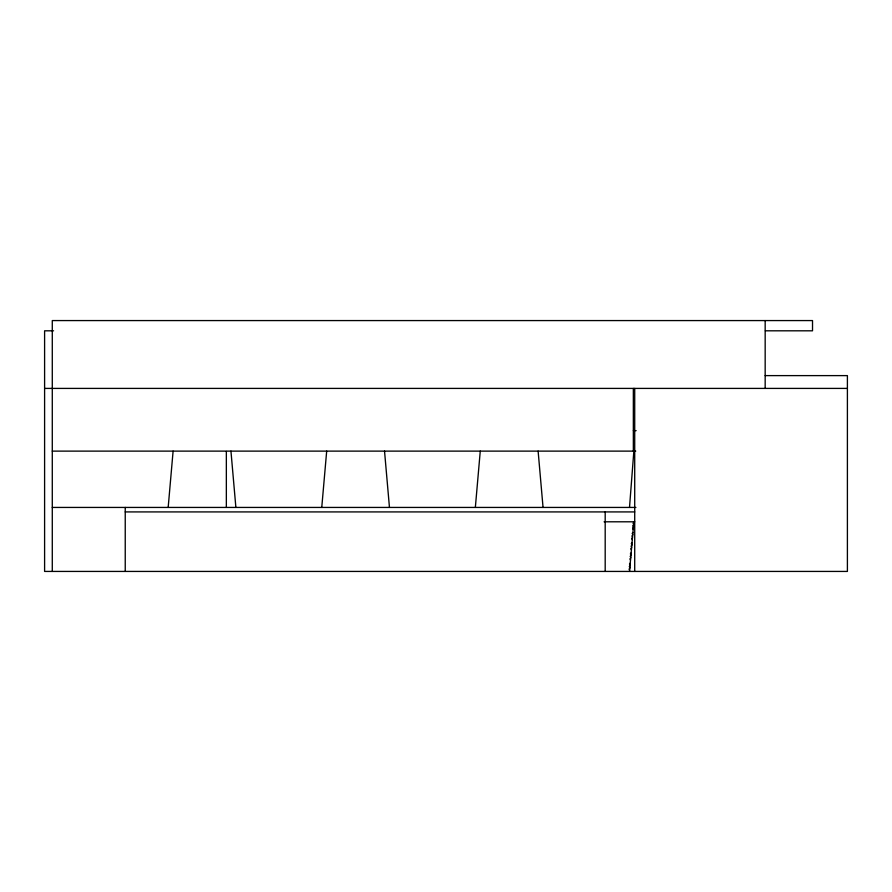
<?xml version="1.0" encoding="UTF-8"?>
<svg xmlns="http://www.w3.org/2000/svg" width="892" height="892" viewBox="0 0 892 892"><rect width="100%" height="100%" fill="white"/><g stroke="black" fill="none" stroke-linecap="round" stroke-linejoin="round"><path stroke-width="1.34" d="M629.507 507.437L633.855 451.118M168.175 507.437L173.104 451.118M321.756 507.437L326.684 451.118M475.347 507.437L480.264 451.118M629.507 571.426L633.855 521.798M633.811 522.344L633.086 523.247L633.643 524.251M633.588 524.897L632.863 525.789L633.42 526.804M633.365 527.44L632.64 528.343L633.197 529.357M632.919 532.546L632.194 533.438L632.751 534.453M632.696 535.088L631.971 535.992L632.528 537.006M632.473 537.642L631.748 538.545L632.305 539.56M632.027 542.737L631.302 543.641L631.848 544.655M631.792 545.291L631.079 546.194L631.625 547.209M631.569 547.844L630.856 548.747L631.402 549.751M631.123 552.94L630.41 553.843L630.956 554.857M630.9 555.493L630.187 556.396L630.733 557.411M630.677 558.046L629.964 558.938L630.51 559.953M630.231 563.142L629.518 564.045L630.064 565.06M630.008 565.695L629.295 566.598L629.841 567.602M629.785 568.237L629.072 569.141L629.618 570.155M53.565 330.809L44.6 330.809L44.6 571.426L847.4 571.426L847.4 375.61L765.169 375.61M765.381 330.809L812.523 330.809L812.523 320.574L52.282 320.574L52.282 571.426M44.6 388.41L847.4 388.41M633.376 430.646L636.152 430.646M52.282 451.118L635.74 451.118M52.282 507.437L635.896 507.437M125.237 511.919L634.714 511.919M604.096 521.798L634.714 521.798M538.121 451.118L543.05 507.437M384.53 451.118L389.458 507.437M230.95 451.118L235.878 507.437M765.169 320.574L765.169 388.41M634.714 388.41L634.714 571.426M633.342 388.41L633.342 451.118M605.189 511.919L605.189 571.426M226.345 451.463L226.345 507.437M125.237 507.437L125.237 571.426"/></g></svg>
